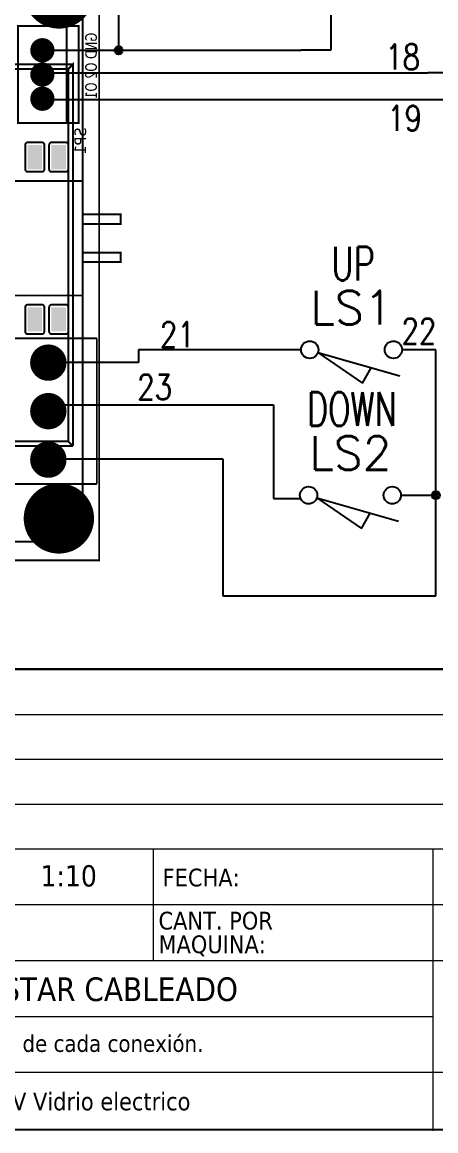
# Model space of a CAD drawing. Header units: millimetres. Extents: x 123.5 to 144.3, y 105.4 to 121.6.
# Drawn here: x 136.64 to 139.71, y 105.39 to 113.63 of the extents above; entities that cross this region are included whole.
import ezdxf
from ezdxf.enums import TextEntityAlignment as Align

# ---------------------------------------------------------------- set-up
doc = ezdxf.new("R2010")
doc.units = ezdxf.units.MM
doc.linetypes.add('CENTERX2', pattern=[20.32, 12.7, -2.54, 2.54, -2.54])
for name, color, linetype in [('CONTORNO', 179, 'Continuous'), ('DESC', 250, 'Continuous'), ('SYMS', 7, 'Continuous'), ('TAGS', 250, 'Continuous'), ('WIREFIXED', 7, 'Continuous'), ('WIRES', 7, 'Continuous')]:
    doc.layers.add(name, color=color, linetype=linetype)
doc.styles.add('SLDTEXTSTYLE0', font='tahoma.ttf')
doc.styles.add('SLDTEXTSTYLE1', font='tahomabd.ttf')
doc.styles.get("Standard").update_dxf_attribs({"font": 'tahoma.ttf'})
doc.styles.add('WD', font='romans.shx')

# ---------------------------------------------------------------- blocks, each defined once
blk = doc.blocks.new('SW_NOTE_4')
at = {"color": 0, "linetype": 'Continuous', "lineweight": 0, "char_height": 1.5875, "attachment_point": 1, "style": 'SLDTEXTSTYLE0'}
for s, insert in [('CANT. POR ', (0, 2.016)), ('MAQUINA:', (0, -0.1))]:
    blk.add_mtext(s, dxfattribs=dict(at, insert=insert))
blk = doc.blocks.new('RPAD')
blk.add_trace([(-0.5, -0.5), (-0.5, 0.5), (0.5, -0.5), (0.5, 0.5)])
blk = doc.blocks.new('EPAD')
at = {"const_width": 0.5}
blk.add_lwpolyline([(-0.25, 0, 1), (0.25, 0, 1)], format="xyb", close=True, dxfattribs=at)
blk = doc.blocks.new('CFLH-V Card')
at = {"const_width": 0.008}
for points in [[(125.6193, 110.8911), (131.2538, 110.8911), (131.2538, 114.343), (125.6193, 114.343), (125.6193, 110.8911)], [(125.6193, 110.8911), (131.2538, 110.8911), (131.2538, 114.343), (125.6193, 114.343), (125.6193, 110.8911)], [(125.6193, 110.8911), (131.2538, 110.8911), (131.2538, 114.343), (125.6193, 114.343), (125.6193, 110.8911)], [(127.3272, 110.969), (127.3272, 113.3312), (131.1855, 113.3312), (131.1855, 110.969)], [(127.3272, 110.969), (127.3272, 113.3312), (131.1855, 113.3312), (131.1855, 110.969)], [(127.3272, 110.969), (127.3272, 113.3312), (131.1855, 113.3312), (131.1855, 110.969)], [(130.9198, 112.6954), (131.1698, 112.6954), (131.1698, 113.0954), (130.9198, 113.0954), (130.9198, 112.6954)], [(130.9198, 112.6954), (131.1698, 112.6954), (131.1698, 113.0954), (130.9198, 113.0954), (130.9198, 112.6954)], [(130.9198, 112.6954), (131.1698, 112.6954), (131.1698, 113.0954), (130.9198, 113.0954), (130.9198, 112.6954)], [(131.1198, 112.6954), (131.1198, 113.0954)], [(131.1198, 112.6954), (131.1198, 113.0954)], [(131.1198, 112.6954), (131.1198, 113.0954)], [(127.3863, 112.9178), (127.3666, 112.9375), (131.1461, 112.9375)], [(127.3863, 112.9178), (127.3666, 112.9375), (131.1461, 112.9375)], [(127.3863, 112.9178), (127.3666, 112.9375), (131.1461, 112.9375)], [(127.3863, 111.3824), (127.3863, 112.9178), (131.1264, 112.9178)], [(127.3863, 111.3824), (127.3863, 112.9178), (131.1264, 112.9178)], [(127.3863, 111.3824), (127.3863, 112.9178), (131.1264, 112.9178)], [(131.1264, 112.9178), (131.1461, 112.9375), (131.1461, 111.3627)], [(131.1264, 112.9178), (131.1461, 112.9375), (131.1461, 111.3627)], [(131.1264, 112.9178), (131.1461, 112.9375), (131.1461, 111.3627)], [(131.1264, 112.9178), (131.1264, 111.3824)], [(131.1264, 112.9178), (131.1264, 111.3824)], [(131.1264, 112.9178), (131.1264, 111.3824)], [(130.713, 111.9838), (131.1855, 111.9838), (131.1855, 112.4562), (130.713, 112.4562), (130.713, 111.9838)], [(130.713, 111.9838), (131.1855, 111.9838), (131.1855, 112.4562), (130.713, 112.4562), (130.713, 111.9838)], [(130.713, 111.9838), (131.1855, 111.9838), (131.1855, 112.4562), (130.713, 112.4562), (130.713, 111.9838)], [(131.1855, 112.2791), (131.3429, 112.2791), (131.3429, 112.3184), (131.1855, 112.3184), (131.1855, 112.2791)], [(131.1855, 112.2791), (131.3429, 112.2791), (131.3429, 112.3184), (131.1855, 112.3184), (131.1855, 112.2791)], [(131.1855, 112.2791), (131.3429, 112.2791), (131.3429, 112.3184), (131.1855, 112.3184), (131.1855, 112.2791)], [(131.1855, 112.1216), (131.3429, 112.1216), (131.3429, 112.161), (131.1855, 112.161), (131.1855, 112.1216)], [(131.1855, 112.1216), (131.3429, 112.1216), (131.3429, 112.161), (131.1855, 112.161), (131.1855, 112.1216)], [(131.1855, 112.1216), (131.3429, 112.1216), (131.3429, 112.161), (131.1855, 112.161), (131.1855, 112.1216)], [(130.8443, 111.8069), (131.2443, 111.8069)], [(130.8443, 111.8069), (131.2443, 111.8069)], [(130.8443, 111.8069), (131.2443, 111.8069)], [(131.2443, 111.8069), (131.2443, 111.2069)], [(131.2443, 111.8069), (131.2443, 111.2069)], [(131.2443, 111.8069), (131.2443, 111.2069)], [(131.1461, 111.3627), (127.3666, 111.3627)], [(131.1461, 111.3627), (127.3666, 111.3627)], [(131.1461, 111.3627), (127.3666, 111.3627)], [(131.1264, 111.3824), (127.3863, 111.3824)], [(131.1264, 111.3824), (127.3863, 111.3824)], [(131.1264, 111.3824), (127.3863, 111.3824)], [(131.1264, 111.3824), (131.1461, 111.3627)], [(131.1264, 111.3824), (131.1461, 111.3627)], [(131.1264, 111.3824), (131.1461, 111.3627)], [(130.8443, 111.2069), (131.2443, 111.2069)], [(130.8443, 111.2069), (131.2443, 111.2069)], [(130.8443, 111.2069), (131.2443, 111.2069)], [(131.1855, 110.969), (127.3272, 110.969)], [(131.1855, 110.969), (127.3272, 110.969)], [(131.1855, 110.969), (127.3272, 110.969)]]:
    blk.add_lwpolyline(points, dxfattribs=at)
for points in [[(131.0186, 112.6147), (130.9586, 112.6147), (130.9576, 112.6146), (130.9566, 112.6145), (130.9556, 112.6142), (130.9547, 112.6139), (130.9538, 112.6135), (130.953, 112.613), (130.9522, 112.6124), (130.9515, 112.6118), (130.9509, 112.6111), (130.9503, 112.6103), (130.9498, 112.6095), (130.9494, 112.6086), (130.949, 112.6077), (130.9488, 112.6067), (130.9487, 112.6057), (130.9486, 112.6047), (130.9486, 112.5047), (130.9487, 112.5036), (130.9488, 112.5026), (130.949, 112.5017), (130.9494, 112.5007), (130.9498, 112.4999), (130.9503, 112.499), (130.9509, 112.4983), (130.9515, 112.4976), (130.9522, 112.4969), (130.953, 112.4963), (130.9538, 112.4959), (130.9547, 112.4954), (130.9556, 112.4951), (130.9566, 112.4949), (130.9576, 112.4947), (130.9586, 112.4947), (131.0186, 112.4947), (131.0196, 112.4947), (131.0207, 112.4949), (131.0216, 112.4951), (131.0225, 112.4954), (131.0234, 112.4959), (131.0242, 112.4963), (131.025, 112.4969), (131.0257, 112.4976), (131.0264, 112.4983), (131.0269, 112.499), (131.0274, 112.4999), (131.0278, 112.5007), (131.0282, 112.5017), (131.0284, 112.5026), (131.0286, 112.5036), (131.0286, 112.5047), (131.0286, 112.6047), (131.0286, 112.6057), (131.0284, 112.6067), (131.0282, 112.6077), (131.0278, 112.6086), (131.0274, 112.6095), (131.0269, 112.6103), (131.0264, 112.6111), (131.0257, 112.6118), (131.025, 112.6124), (131.0242, 112.613), (131.0234, 112.6135), (131.0225, 112.6139), (131.0216, 112.6142), (131.0207, 112.6145), (131.0196, 112.6146), (131.0186, 112.6147)], [(131.117, 112.6147), (131.057, 112.6147), (131.056, 112.6146), (131.055, 112.6145), (131.054, 112.6142), (131.0531, 112.6139), (131.0522, 112.6135), (131.0514, 112.613), (131.0506, 112.6124), (131.0499, 112.6118), (131.0493, 112.6111), (131.0487, 112.6103), (131.0482, 112.6095), (131.0478, 112.6086), (131.0475, 112.6077), (131.0472, 112.6067), (131.0471, 112.6057), (131.047, 112.6047), (131.047, 112.5047), (131.0471, 112.5036), (131.0472, 112.5026), (131.0475, 112.5017), (131.0478, 112.5007), (131.0482, 112.4999), (131.0487, 112.499), (131.0493, 112.4983), (131.0499, 112.4976), (131.0506, 112.4969), (131.0514, 112.4963), (131.0522, 112.4959), (131.0531, 112.4954), (131.054, 112.4951), (131.055, 112.4949), (131.056, 112.4947), (131.057, 112.4947), (131.117, 112.4947), (131.1181, 112.4947), (131.1191, 112.4949), (131.12, 112.4951), (131.121, 112.4954), (131.1218, 112.4959), (131.1227, 112.4963), (131.1234, 112.4969), (131.1241, 112.4976), (131.1248, 112.4983), (131.1254, 112.499), (131.1258, 112.4999), (131.1263, 112.5007), (131.1266, 112.5017), (131.1268, 112.5026), (131.127, 112.5036), (131.127, 112.5047), (131.127, 112.6047), (131.127, 112.6057), (131.1268, 112.6067), (131.1266, 112.6077), (131.1263, 112.6086), (131.1258, 112.6095), (131.1254, 112.6103), (131.1248, 112.6111), (131.1241, 112.6118), (131.1234, 112.6124), (131.1227, 112.613), (131.1218, 112.6135), (131.121, 112.6139), (131.12, 112.6142), (131.1191, 112.6145), (131.1181, 112.6146), (131.117, 112.6147)], [(131.0186, 111.9454), (130.9586, 111.9454), (130.9576, 111.9453), (130.9566, 111.9452), (130.9556, 111.9449), (130.9547, 111.9446), (130.9538, 111.9442), (130.953, 111.9437), (130.9522, 111.9431), (130.9515, 111.9425), (130.9509, 111.9418), (130.9503, 111.941), (130.9498, 111.9402), (130.9494, 111.9393), (130.949, 111.9384), (130.9488, 111.9374), (130.9487, 111.9364), (130.9486, 111.9354), (130.9486, 111.8354), (130.9487, 111.8343), (130.9488, 111.8333), (130.949, 111.8324), (130.9494, 111.8314), (130.9498, 111.8306), (130.9503, 111.8297), (130.9509, 111.829), (130.9515, 111.8283), (130.9522, 111.8276), (130.953, 111.8271), (130.9538, 111.8266), (130.9547, 111.8261), (130.9556, 111.8258), (130.9566, 111.8256), (130.9576, 111.8254), (130.9586, 111.8254), (131.0186, 111.8254), (131.0196, 111.8254), (131.0207, 111.8256), (131.0216, 111.8258), (131.0225, 111.8261), (131.0234, 111.8266), (131.0242, 111.8271), (131.025, 111.8276), (131.0257, 111.8283), (131.0264, 111.829), (131.0269, 111.8297), (131.0274, 111.8306), (131.0278, 111.8314), (131.0282, 111.8324), (131.0284, 111.8333), (131.0286, 111.8343), (131.0286, 111.8354), (131.0286, 111.9354), (131.0286, 111.9364), (131.0284, 111.9374), (131.0282, 111.9384), (131.0278, 111.9393), (131.0274, 111.9402), (131.0269, 111.941), (131.0264, 111.9418), (131.0257, 111.9425), (131.025, 111.9431), (131.0242, 111.9437), (131.0234, 111.9442), (131.0225, 111.9446), (131.0216, 111.9449), (131.0207, 111.9452), (131.0196, 111.9453), (131.0186, 111.9454)], [(131.117, 111.9454), (131.057, 111.9454), (131.056, 111.9453), (131.055, 111.9452), (131.054, 111.9449), (131.0531, 111.9446), (131.0522, 111.9442), (131.0514, 111.9437), (131.0506, 111.9431), (131.0499, 111.9425), (131.0493, 111.9418), (131.0487, 111.941), (131.0482, 111.9402), (131.0478, 111.9393), (131.0475, 111.9384), (131.0472, 111.9374), (131.0471, 111.9364), (131.047, 111.9354), (131.047, 111.8354), (131.0471, 111.8343), (131.0472, 111.8333), (131.0475, 111.8324), (131.0478, 111.8314), (131.0482, 111.8306), (131.0487, 111.8297), (131.0493, 111.829), (131.0499, 111.8283), (131.0506, 111.8276), (131.0514, 111.8271), (131.0522, 111.8266), (131.0531, 111.8261), (131.054, 111.8258), (131.055, 111.8256), (131.056, 111.8254), (131.057, 111.8254), (131.117, 111.8254), (131.1181, 111.8254), (131.1191, 111.8256), (131.12, 111.8258), (131.121, 111.8261), (131.1218, 111.8266), (131.1227, 111.8271), (131.1234, 111.8276), (131.1241, 111.8283), (131.1248, 111.829), (131.1254, 111.8297), (131.1258, 111.8306), (131.1263, 111.8314), (131.1266, 111.8324), (131.1268, 111.8333), (131.127, 111.8343), (131.127, 111.8354), (131.127, 111.9354), (131.127, 111.9364), (131.1268, 111.9374), (131.1266, 111.9384), (131.1263, 111.9393), (131.1258, 111.9402), (131.1254, 111.941), (131.1248, 111.9418), (131.1241, 111.9425), (131.1234, 111.9431), (131.1227, 111.9437), (131.1218, 111.9442), (131.121, 111.9446), (131.12, 111.9449), (131.1191, 111.9452), (131.1181, 111.9453), (131.117, 111.9454)]]:
    blk.add_lwpolyline(points, close=True)
blk.add_circle((131.0886, 111.0659), 0.0554)
blk.add_circle((131.0886, 111.0659), 0.0554)
blk.add_circle((131.0886, 111.0659), 0.0554)
for name, p, xscale, yscale in [('EPAD', (131.0878, 113.2296), 0.29, 0.29), ('EPAD', (131.0198, 112.9954), 0.1, 0.1), ('EPAD', (131.0198, 112.8954), 0.1, 0.1), ('EPAD', (131.0198, 112.7954), 0.1, 0.1), ('RPAD', (130.9886, 112.5547), 0.06, 0.1), ('RPAD', (131.087, 112.5547), 0.06, 0.1), ('RPAD', (130.9886, 111.8854), 0.06, 0.1), ('RPAD', (131.087, 111.8854), 0.06, 0.1), ('EPAD', (131.0443, 111.7069), 0.15, 0.15), ('EPAD', (131.0443, 111.5069), 0.15, 0.15), ('EPAD', (131.0443, 111.3069), 0.15, 0.15), ('EPAD', (131.0878, 111.0643), 0.29, 0.29)]:
    blk.add_blockref(name, p, dxfattribs=dict(xscale=xscale, yscale=yscale))
at = {"text_generation_flag": 2}
for s, width, p in [('GND O2 O1', 0.833333, (131.2443, 113.0676)), ('GND O2 O1', 0.833333, (131.2443, 113.0676)), ('GND O2 O1', 0.833333, (131.2443, 113.0676)), ('SP1', 1.041667, (131.2001, 112.6769)), ('SP1', 1.041667, (131.2001, 112.6769)), ('SP1', 1.041667, (131.2001, 112.6769))]:
    blk.add_text(s, height=0.048, rotation=90, dxfattribs=dict(at, width=width)).set_placement(p)
blk = doc.blocks.new('HLS11')
at = {"linetype": 'Continuous'}
for p, q in [((-0.1248, -0.0103), (0.0408, -0.1237)), ((-0.1248, -0.0103), (0.1786, -0.097)), ((0.0408, -0.1237), (0.0728, -0.0668))]:
    blk.add_line(p, q, dxfattribs=at)
for centre in [(-0.1553, 0), (0.1553, 0)]:
    blk.add_circle(centre, 0.0322)
at = {"style": 'WD', "width": 0.7}
for tag, p in [('INST', (0, 0.7321)), ('LOC', (0, 0.5625)), ('DESC1', (0, 0.4062)), ('DESC2', (0, 0.25)), ('XREF', (0, -0.2988)), ('WDTAGALT', (0.0062, -0.4375))]:
    blk.add_attdef(tag, text='', height=0.125, dxfattribs=at).set_placement(p, align=Align.CENTER)
at = {"style": 'WD'}
blk.add_attdef('TAG1', text='', height=0.125, dxfattribs=at).set_placement((0, 0.0938), align=Align.CENTER)
for tag, p in [('X2LINK', (0, 0.0312)), ('X8LINK', (0, -0.1562))]:
    blk.add_attdef(tag, p, '', height=0.01, dxfattribs=at)
for tag, p, height, flags in [('FAMILY', (0.0376, 0.0371), 0.01, 9), ('X4TERM01', (-0.1875, 0), 0.0125, 1), ('CONTACT', (0.0376, 0.0204), 0.01, 1), ('X1TERM02', (0.1875, 0), 0.0125, 1)]:
    blk.add_attdef(tag, p, '', height=height, dxfattribs=dict(at, flags=flags))
at = {"linetype": 'Continuous', "style": 'WD', "flags": 9}
for tag, p in [('CAT', (0.0626, -0.0071)), ('ASSYCODE', (0.062, -0.047)), ('MFG', (0.0626, -0.0266))]:
    blk.add_attdef(tag, text='', height=0.01, dxfattribs=at).set_placement(p, align=Align.CENTER)
at = {"linetype": 'Continuous', "style": 'WD', "flags": 8}
blk.add_attdef('TERM01', text='', height=0.125, dxfattribs=at).set_placement((-0.25, -0.0314), align=Align.TOP_RIGHT)
blk.add_attdef('TERM02', text='', height=0.125, dxfattribs=at).set_placement((0.25, -0.0314), align=Align.TOP_LEFT)
blk = doc.blocks.new('WDDOT')
for radius in [0.03, 0.0187, 0.00929]:
    blk.add_circle((0, 0), radius)
blk = doc.blocks.new('WD_WNH')
at = {"linetype": 'Continuous', "style": 'WD', "width": 0.8}
blk.add_attdef('WIRENO', text='', height=0.125, dxfattribs=at).set_placement((0, 0.0625), align=Align.CENTER)
at = {"style": 'WD', "flags": 1}
for tag, p in [('W01USER', (0, 0.0781)), ('W02USER', (0, 0.0703)), ('W03USER', (0, 0.0625)), ('W04USER', (0, 0.0547)), ('W05USER', (0, 0.0469)), ('W06USER', (0, 0.0391)), ('W07USER', (0, 0.0312)), ('W08USER', (0, 0.0234)), ('W09USER', (0, 0.0156)), ('W10USER', (0, 0.0078))]:
    blk.add_attdef(tag, text='', height=0.005, dxfattribs=at).set_placement(p, align=Align.CENTER)
blk = doc.blocks.new('WD_WNV')
at = {"linetype": 'Continuous', "style": 'WD', "width": 0.8}
blk.add_attdef('WIRENO', text='', height=0.125, dxfattribs=at).set_placement((-0.05, 0), align=Align.MIDDLE_RIGHT)
at = {"style": 'WD', "flags": 1}
for tag, p in [('W01USER', (-0.0625, 0.0938)), ('W02USER', (-0.0625, 0.0859)), ('W03USER', (-0.0625, 0.0781)), ('W04USER', (-0.0625, 0.0703)), ('W05USER', (-0.0625, 0.0625)), ('W06USER', (-0.0625, 0.0547)), ('W07USER', (-0.0625, 0.0469)), ('W08USER', (-0.0625, 0.0391)), ('W09USER', (-0.0625, 0.0312)), ('W10USER', (-0.0625, 0.0234))]:
    blk.add_attdef(tag, text='', height=0.005, dxfattribs=at).set_placement(p, align=Align.CENTER)

msp = doc.modelspace()

# ---------------------------------------------------------------- linework, layer by layer
at = {"color": 7, "linetype": 'Continuous', "lineweight": 30}
msp.add_line((144.2555, 108.8229), (133.462, 108.8229), dxfattribs=at)
at = {"color": 7, "linetype": 'Continuous', "lineweight": 0}
for p, q in [((144.2555, 108.4823), (135.8725, 108.4823)), ((144.2555, 108.1503), (135.8725, 108.1503)), ((144.2555, 107.8183), (135.8725, 107.8183)), ((144.2555, 107.4863), (133.4655, 107.4863)), ((137.6155, 107.4863), (137.6155, 106.6563)), ((139.6906, 107.4863), (139.6906, 105.3945)), ((141.7655, 107.0713), (135.5405, 107.0713)), ((141.7655, 106.6563), (133.4651, 106.6563)), ((139.6906, 106.2413), (133.4651, 106.2413)), ((144.2555, 105.8263), (133.4651, 105.8263))]:
    msp.add_line(p, q, dxfattribs=at)
at = {"color": 7, "linetype": 'Continuous'}
msp.add_line((123.5055, 105.4055), (144.2555, 105.4055), dxfattribs=at)
at = {"color": 7, "linetype": 'CENTERX2', "lineweight": 0}
msp.add_line((133.462, 105.4055), (144.2555, 105.4055), dxfattribs=at)
at = {"layer": 'WIRES'}
for p, q in [((137.3588, 116.807), (137.3588, 113.4165)), ((138.935, 114.2138), (138.935, 113.4165)), ((136.7732, 113.4165), (138.7121, 113.4165)), ((138.935, 113.4165), (138.7121, 113.4165)), ((136.7972, 113.2486), (139.6545, 113.2486)), ((139.8874, 113.2486), (139.6545, 113.2486)), ((136.8032, 113.0507), (139.8586, 113.0507)), ((138.7135, 111.1934), (137.5077, 111.1934)), ((137.5077, 111.1934), (137.5077, 111.0977)), ((139.7135, 111.1934), (139.4635, 111.1934)), ((139.7135, 110.1136), (139.7135, 111.1934)), ((137.5077, 111.0977), (136.8558, 111.0977)), ((136.829, 110.7854), (138.5081, 110.7854)), ((138.5081, 110.7854), (138.5081, 110.0893)), ((136.8379, 110.3838), (138.1329, 110.3838)), ((138.1329, 110.3838), (138.1329, 109.3665)), ((138.5081, 110.0893), (138.7045, 110.0893)), ((139.4545, 110.1136), (139.7135, 110.1136)), ((139.7135, 109.3665), (139.7135, 110.1136)), ((138.1329, 109.3665), (139.7135, 109.3665))]:
    msp.add_line(p, q, dxfattribs=at)

# ---------------------------------------------------------------- block references
at = {"color": 7, "linetype": 'Continuous', "lineweight": 0, "xscale": 0.083, "yscale": 0.083, "zscale": 0.083}
msp.add_blockref('SW_NOTE_4', (137.6551, 106.8535), dxfattribs=at)
at = {"layer": 'DESC', "xscale": 1.8, "yscale": 1.8, "zscale": 1.8}
msp.add_blockref('CFLH-V Card', (-99.0421, -89.9748), dxfattribs=at)
at = {"layer": 'SYMS'}
for p in [(137.3588, 113.4165), (139.7135, 110.1136)]:
    msp.add_blockref('WDDOT', p, dxfattribs=at)
ref = msp.add_blockref('HLS11', (139.0885, 111.1934), dxfattribs=dict(at, xscale=2, yscale=2, zscale=2))
ref.add_attrib('DESC1', 'UP', dxfattribs={"layer": 'DESC', "height": 0.25, "style": 'WD', "width": 0.7}).set_placement((139.0999, 111.7075), align=Align.CENTER)
ref.add_attrib('TAG1', 'LS1', dxfattribs={"layer": 'TAGS', "height": 0.25, "style": 'WD'}).set_placement((139.0885, 111.3809), align=Align.CENTER)
ref = msp.add_blockref('HLS11', (139.0795, 110.1136), dxfattribs=dict(at, xscale=2, yscale=2, zscale=2))
ref.add_attrib('DESC1', 'DOWN', dxfattribs={"layer": 'DESC', "height": 0.25, "style": 'WD', "width": 0.7}).set_placement((139.091, 110.6277), align=Align.CENTER)
ref.add_attrib('TAG1', 'LS2', dxfattribs={"layer": 'TAGS', "height": 0.25, "style": 'WD'}).set_placement((139.0795, 110.3011), align=Align.CENTER)
at = {"layer": 'WIREFIXED'}
ref = msp.add_blockref('WD_WNV', (139.6712, 113.3683), dxfattribs=dict(at, xscale=1.5, yscale=1.5, zscale=1.5))
ref.add_attrib('WIRENOF', '18', dxfattribs={"linetype": 'Continuous', "height": 0.1875, "style": 'WD', "width": 0.8}).set_placement((139.5962, 113.3683), align=Align.MIDDLE_RIGHT)
ref = msp.add_blockref('WD_WNV', (139.6858, 112.9122), dxfattribs=dict(at, xscale=1.5, yscale=1.5, zscale=1.5))
ref.add_attrib('WIRENOF', '19', dxfattribs={"linetype": 'Continuous', "height": 0.1875, "style": 'WD', "width": 0.8}).set_placement((139.6108, 112.9122), align=Align.MIDDLE_RIGHT)
ref = msp.add_blockref('WD_WNV', (137.4285, 111.4005), dxfattribs=dict(at, xscale=1.5, yscale=1.5, zscale=1.5))
ref.add_attrib('WIRENOF', '21', dxfattribs={"linetype": 'Continuous', "height": 0.1875, "style": 'WD', "width": 0.8}).set_placement((137.6659, 111.3067), align=Align.MIDDLE_LEFT)
ref = msp.add_blockref('WD_WNH', (139.5878, 111.1448), dxfattribs=dict(at, xscale=1.5, yscale=1.5, zscale=1.5))
ref.add_attrib('WIRENOF', '22', dxfattribs={"linetype": 'Continuous', "height": 0.1875, "style": 'WD', "width": 0.8}).set_placement((139.5878, 111.2385), align=Align.CENTER)
ref = msp.add_blockref('WD_WNH', (137.6267, 110.7293), dxfattribs=dict(at, xscale=1.5, yscale=1.5, zscale=1.5))
ref.add_attrib('WIRENOF', '23', dxfattribs={"linetype": 'Continuous', "height": 0.1875, "style": 'WD', "width": 0.8}).set_placement((137.6267, 110.823), align=Align.CENTER)

# ---------------------------------------------------------------- texts
at = {"color": 7, "linetype": 'Continuous', "lineweight": 0, "attachment_point": 1, "style": 'SLDTEXTSTYLE0'}
for s, insert, char_height in [('FECHA:', (137.6861, 107.341), 0.13176), ('MATERIAL: Cablear de acuerdo a potencia de cada conexión.', (133.5048, 106.1049), 0.1245), ('\\pi-0.39529,l0.52705,t1.0541;NOMBRE:^IConexiones Cabina CFLH-V Vidrio electrico', (133.5151, 105.6784), 0.131763)]:
    msp.add_mtext(s, dxfattribs=dict(at, insert=insert, char_height=char_height))
at = {"layer": 'CONTORNO', "color": 7, "attachment_point": 2}
for s, insert, char_height, style in [('1:10', (136.9884, 107.3667), 0.15812, 'SLDTEXTSTYLE0'), ('ORGANIZAR Y AJUSTAR CABLEADO', (136.4372, 106.5337), 0.175683, 'SLDTEXTSTYLE1')]:
    msp.add_mtext(s, dxfattribs=dict(at, insert=insert, char_height=char_height, style=style))

doc.saveas('drawing.dxf')
